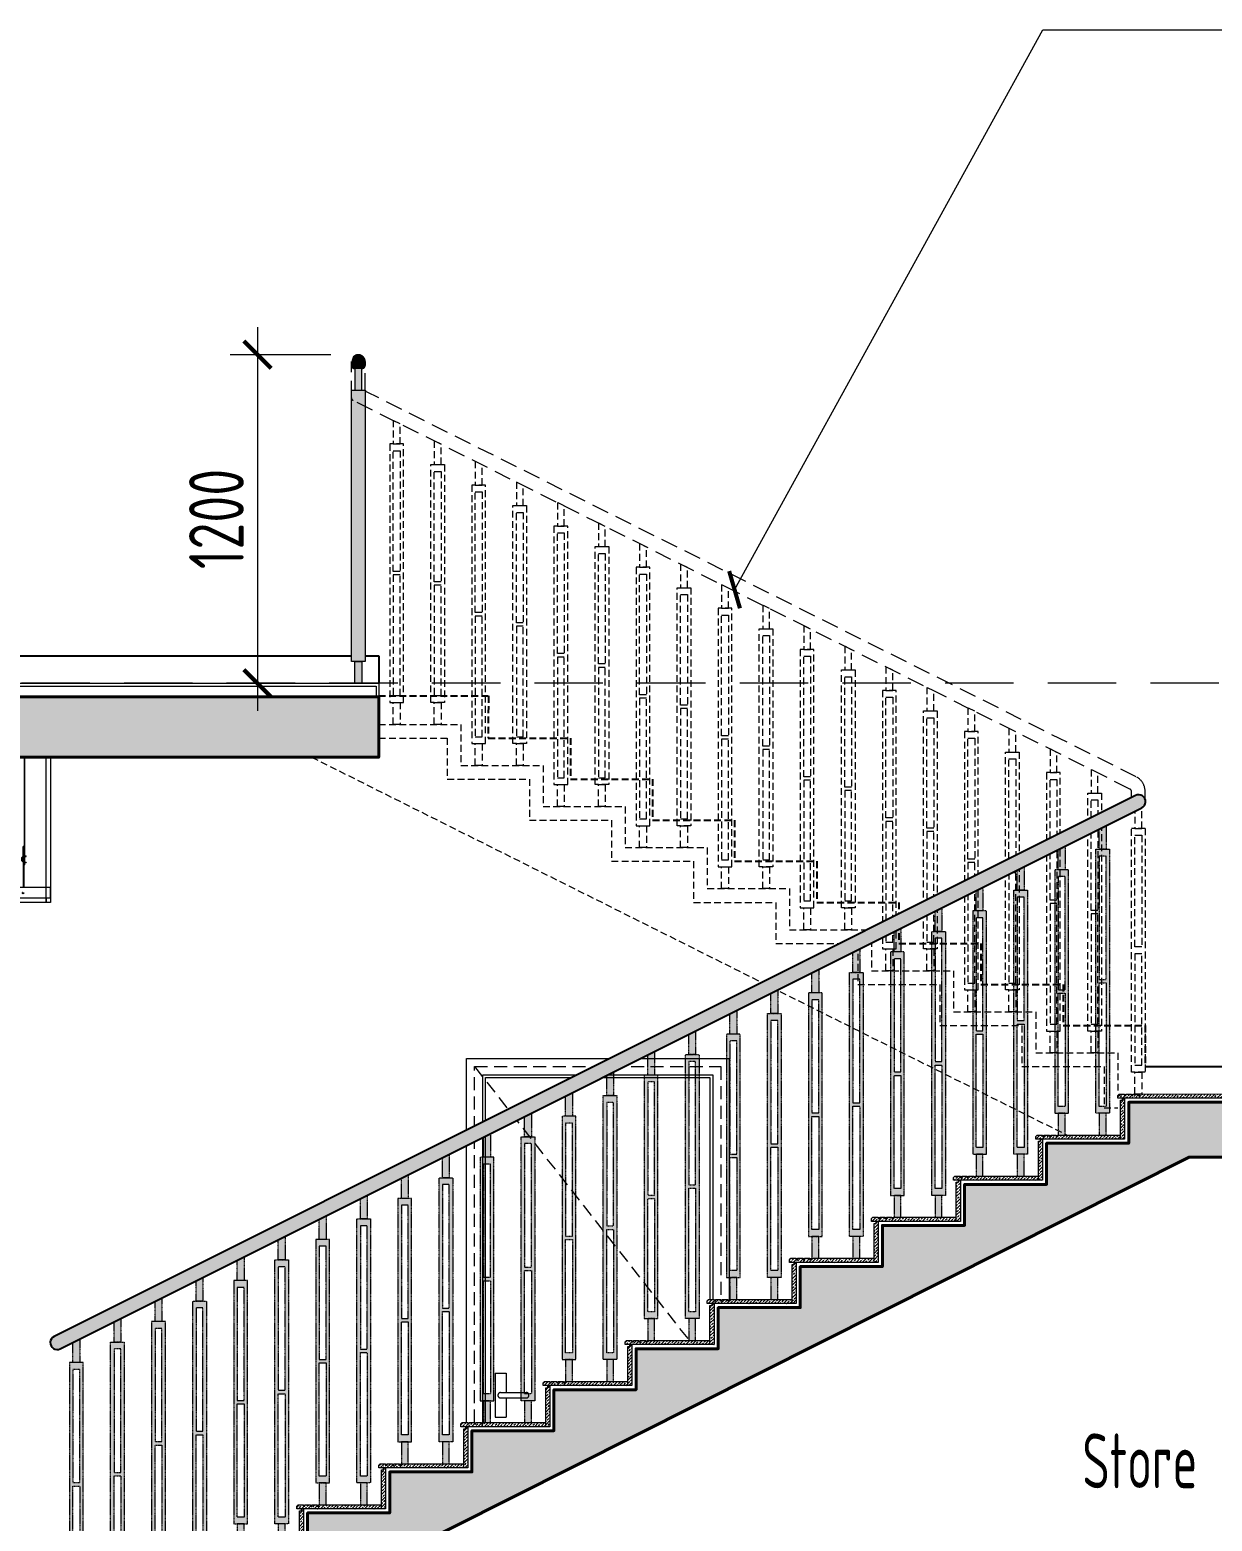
# Model space of a CAD drawing. Header units: millimetres. Extents: x -6181 to 191287, y -8583 to 23546.
# Drawn here: x 21865 to 26185, y 990 to 6436 of the extents above; entities that cross this region are included whole.
import ezdxf
from ezdxf.xclip import XClip

# ---------------------------------------------------------------- set-up
doc = ezdxf.new("R2010")
doc.units = ezdxf.units.MM
doc.header["$MEASUREMENT"] = 0
doc.header["$XCLIPFRAME"] = 0
for name, pattern in [('1735-DT-5BR-SEC_AA$0$DASHED', [0.75, 0.5, -0.25]), ('1735-DT-5BR-SEC_AA$0$HIDDEN', [0.375, 0.25, -0.125]), ('1735-DT-5BR-SEC_AA$0$HIDDEN2', [4.7625, 3.175, -1.5875]), ('DASHED', [0.75, 0.5, -0.25])]:
    doc.linetypes.add(name, pattern=pattern)
for name, color, linetype, lineweight in [('05--LEADER', 11, 'Continuous', 20), ('05--TEXT-2', 2, 'Continuous', 25), ('07--DIM-2', 2, 'Continuous', 25), ('1735-DT-5BR-SEC_AA$0$04--HATCH-0', 8, 'Continuous', 5), ('1735-DT-5BR-SEC_AA$0$04--HATCH-1', 251, 'Continuous', 13), ('1735-DT-5BR-SEC_AA$0$06--LINE-1', 9, 'Continuous', 18), ('1735-DT-5BR-SEC_AA$0$E--CONCRETE-4', 4, 'Continuous', 40), ('1735-DT-5BR-SEC_AA$0$E--CONCRETE-SHADE', 253, 'Continuous', 25), ('1735-DT-5BR-SEC_AA$0$G--STELWRK-1', 9, 'Continuous', 18), ('1735-DT-5BR-SEC_AA$0$K--CEILING FIXTURES', 251, 'Continuous', 9), ('1735-DT-5BR-SEC_AA$0$K--CEILING-1', 1, 'Continuous', 20), ('1735-DT-5BR-SEC_AA$0$L--DOORS-1', 9, 'Continuous', 18), ('1735-DT-5BR-SEC_AA$0$L--DOORS-HID', 9, '1735-DT-5BR-SEC_AA$0$HIDDEN', 18), ('1735-DT-5BR-SEC_AA$0$L--STAIRS-00', 251, '1735-DT-5BR-SEC_AA$0$HIDDEN', 18), ('1735-DT-5BR-SEC_AA$0$L--STAIRS-2', 2, 'Continuous', 25), ('1735-DT-5BR-SEC_AA$0$L--STAIRS-HID', 8, '1735-DT-5BR-SEC_AA$0$HIDDEN', 18), ('1735-DT-5BR-SEC_AA$0$M--PLASTER-1', 9, 'Continuous', 18), ('1735-DT-5BR-SEC_AA$0$M--TILING-1', 2, 'Continuous', 15), ('1735-DT-5BR-SEC_AA$0$W--ELV-1', 250, '1735-DT-5BR-SEC_AA$0$DASHED', 9), ('W--ELV-1', 250, 'DASHED', 9)]:
    doc.layers.add(name, color=color, linetype=linetype, lineweight=lineweight)
doc.layers.add('1735-DT-5BR-SEC_AA$0$0-Skirting', color=8, linetype='Continuous')
doc.layers.add('1735-DT-5BR-SEC_AA$0$00--ORIGIN', color=6, linetype='Continuous', lineweight=0, plot=False)
doc.styles.add('ISO', font='isocp2.shx', dxfattribs={"width": 0.8})
doc.dimstyles.new('1-100_AR', dxfattribs={"dimtxt": 200, "dimasz": 100, "dimexe": 100, "dimexo": 100, "dimgap": 0, "dimtad": 0, "dimdec": 0, "dimzin": 12, "dimdsep": 46, "dimtxsty": 'ISO', "dimblk": 'ARCHTICK', "dimcen": 100, "dimdle": 100, "dimclrd": 8, "dimclre": 9, "dimclrt": 2, "dimadec": 0, "dimazin": 0, "dimtfac": 1, "dimtdec": 0, "dimtmove": 0, "dimatfit": 2, "dimldrblk": 'ARCHTICK', "dimfxl": 1, "dimtvp": 0.75, "dimtolj": 1, "dimtzin": 12, "dimlwd": 9, "dimlwe": 9, "dimarcsym": 0})

# ---------------------------------------------------------------- blocks, each defined once
blk = doc.blocks.new('_ArchTick')
at = {"color": 0, "const_width": 0.15}
blk.add_lwpolyline([(-0.5, -0.5), (0.5, 0.5)], dxfattribs=at)
blk = doc.blocks.new('*D2')
at = {"layer": '07--DIM-2', "color": 8, "lineweight": 9, "transparency": 16777216}
blk.add_line((22696.9, 5350), (22696.9, 3950), dxfattribs=at)
at = {"layer": '07--DIM-2', "color": 9, "lineweight": 9, "transparency": 16777216}
for p, q in [((22965.2, 5250), (22596.9, 5250)), ((22805.2, 4050), (22596.9, 4050))]:
    blk.add_line(p, q, dxfattribs=at)
at = {"layer": 'Defpoints', "color": 0, "transparency": 16777216}
for p in [(23065.2, 5250), (22696.9, 4050), (22905.2, 4050)]:
    blk.add_point(p, dxfattribs=at)
at = {"layer": '07--DIM-2', "color": 8, "lineweight": 9, "transparency": 16777216, "xscale": 100, "yscale": 100, "zscale": 100}
for p, rotation in [((22696.9, 5250), 90), ((22696.9, 4050), 270)]:
    blk.add_blockref('_ArchTick', p, dxfattribs=dict(at, rotation=rotation))
at = {"layer": '07--DIM-2', "color": 2, "transparency": 16777216, "insert": (22546.9, 4650), "char_height": 200, "attachment_point": 5, "rotation": 90, "style": 'ISO'}
blk.add_mtext('\\A1;1200', dxfattribs=at)
blk = doc.blocks.new('*U193')
blk.add_line((960, 0), (0, 0))
for points in [[(0, 0), (0, 2230), (960, 2230), (960, 0)], [(60, 0), (60, 2170), (900, 2170), (900, 0)]]:
    blk.add_lwpolyline(points)
at = {"layer": '1735-DT-5BR-SEC_AA$0$06--LINE-1', "ltscale": 0.5}
for p, q in [((70, 10), (70, 0)), ((890, 10), (890, 0))]:
    blk.add_line(p, q, dxfattribs=at)
at = {"layer": '1735-DT-5BR-SEC_AA$0$G--STELWRK-1'}
for p, q in [((105, 1080), (105, 920)), ((105, 1080), (145, 1080)), ((145, 1080), (145, 1010)), ((125, 1010), (218.7, 1010)), ((125, 990), (218.7, 990)), ((145, 990), (145, 920)), ((105, 920), (145, 920))]:
    blk.add_line(p, q, dxfattribs=at)
for centre, start, end in [((125, 1000), 90, 270), ((218.7, 1000), 270, 90)]:
    blk.add_arc(centre, 10, start, end, dxfattribs=at)
at = {"layer": '1735-DT-5BR-SEC_AA$0$L--DOORS-1'}
blk.add_lwpolyline([(70, 10), (70, 2160), (890, 2160), (890, 10)], close=True, dxfattribs=at)
at = {"layer": '1735-DT-5BR-SEC_AA$0$L--DOORS-HID', "color": 8, "linetype": '1735-DT-5BR-SEC_AA$0$HIDDEN2', "ltscale": 15}
blk.add_lwpolyline([(30, 0), (30, 2200), (930, 2200), (930, 0)], dxfattribs=at)
at = {"layer": '1735-DT-5BR-SEC_AA$0$L--DOORS-HID', "color": 8, "linetype": '1735-DT-5BR-SEC_AA$0$HIDDEN2', "lineweight": 9, "ltscale": 15}
blk.add_lwpolyline([(30, 2200), (900, 1090), (30, 0)], dxfattribs=at)
blk = doc.blocks.new('1735-DT-5BR-SEC_AA$0$tr')
at = {"layer": '1735-DT-5BR-SEC_AA$0$04--HATCH-0'}
h = blk.add_hatch(dxfattribs=at)
h.set_pattern_fill('ANSI33', color=256, scale=65, style=0)
h.set_pattern_definition([(45, (-25278.127, -173.662), (-11.490485, 11.490485), []), (45, (-25266.637, -173.662), (-11.490485, 11.490485), [8.125, -4.0625])])
edge = h.paths.add_edge_path()
edge.add_line((23150.2, 1035), (22840.2, 1035))
edge.add_line((22840.2, 1035), (22840.2, 1045))
edge.add_line((22840.2, 1045), (22845.2, 1050))
edge.add_line((22845.2, 1050), (22865.2, 1050))
edge.add_line((22865.2, 1050), (22865.2, 1045))
edge.add_line((22865.2, 1045), (22870.2, 1045))
edge.add_line((22870.2, 1045), (22870.2, 1050))
edge.add_line((22870.2, 1050), (22890.2, 1050))
edge.add_line((22890.2, 1050), (22890.2, 1045))
edge.add_line((22890.2, 1045), (22895.2, 1045))
edge.add_line((22895.2, 1045), (22895.2, 1050))
edge.add_line((22895.2, 1050), (22915.2, 1050))
edge.add_line((22915.2, 1050), (22915.2, 1045))
edge.add_line((22915.2, 1045), (22920.2, 1045))
edge.add_line((22920.2, 1045), (22920.2, 1050))
edge.add_line((22920.2, 1050), (23150.2, 1050))
at = {"layer": '1735-DT-5BR-SEC_AA$0$04--HATCH-1'}
h = blk.add_hatch(dxfattribs=at)
h.set_pattern_fill('ANSI33', color=256, scale=65, style=0)
h.set_pattern_definition([(45, (245869.558, -104752.445), (-11.4904852, 11.4904852), []), (45, (245881.049, -104752.445), (-11.4904852, 11.4904852), [8.125, -4.0625])])
h.paths.add_polyline_path([(22850.2, 1027.5), (22857.7, 1027.5), (22857.7, 1035), (22865.2, 1035), (22865.2, 885), (22850.2, 885)])
at = {"layer": '1735-DT-5BR-SEC_AA$0$M--TILING-1'}
blk.add_lwpolyline([(23150.2, 1035), (22840.2, 1035), (22840.2, 1045), (22845.2, 1050), (22865.2, 1050), (22865.2, 1045), (22870.2, 1045), (22870.2, 1050), (22890.2, 1050), (22890.2, 1045), (22895.2, 1045), (22895.2, 1050), (22915.2, 1050), (22915.2, 1045), (22920.2, 1045), (22920.2, 1050), (23150.2, 1050)], dxfattribs=at)
blk.add_lwpolyline([(22850.2, 1027.5), (22857.7, 1027.5), (22857.7, 1035), (22865.2, 1035), (22865.2, 885), (22850.2, 885)], close=True, dxfattribs=at)
blk = doc.blocks.new('1735-DT-5BR-SEC_AA$0$rail')
at = {"layer": '1735-DT-5BR-SEC_AA$0$L--STAIRS-HID', "ltscale": 100}
for points in [[(-52.5, 1024), (-77.5, 1024), (-77.5, 1097.7), (-52.5, 1110.2)], [(-202.5, 949), (-227.5, 949), (-227.5, 1022.7), (-202.5, 1035.2)], [(-90, 80), (-90, 1024), (-40, 1024), (-40, 80)], [(-52.5, 558.2), (-52.5, 999), (-77.5, 999), (-77.5, 558.2)], [(-190, 80), (-190, 949), (-240, 949), (-240, 80)], [(-202.5, 520.7), (-202.5, 924), (-227.5, 924), (-227.5, 520.7)], [(-52.5, 545.7), (-52.5, 105), (-77.5, 105), (-77.5, 545.7)], [(-202.5, 508.2), (-202.5, 105), (-227.5, 105), (-227.5, 508.2)], [(-202.5, 80), (-227.5, 80), (-227.5, 0), (-202.5, 0)], [(-52.5, 80), (-77.5, 80), (-77.5, 0), (-52.5, 0)]]:
    blk.add_lwpolyline(points, close=True, dxfattribs=at)
blk = doc.blocks.new('1735-DT-5BR-SEC_AA$0$ff')
at = {"layer": '1735-DT-5BR-SEC_AA$0$L--STAIRS-HID', "ltscale": 100}
for p, q in [((-25, 80), (-25, 970)), ((25, 970), (-25, 970)), ((25, 970), (25, 80)), ((25, 80), (-25, 80))]:
    blk.add_line(p, q, dxfattribs=at)
for points in [[(-12.5, 970), (12.5, 970), (12.5, 1050), (-12.5, 1050)], [(-12.5, 537.5), (-12.5, 945), (12.5, 945), (12.5, 537.5)], [(-12.5, 512.5), (-12.5, 105), (12.5, 105), (12.5, 512.5)], [(-12.5, 80), (12.5, 80), (12.5, 0), (-12.5, 0)]]:
    blk.add_lwpolyline(points, close=True, dxfattribs=at)
blk = doc.blocks.new('1735-DT-5BR-SEC_AA$0$rrr')
at = {"true_color": 0xffffff}
h = blk.add_hatch(color=7, dxfattribs=at)
h.dxf.hatch_style = 1
h.paths.add_polyline_path([(0, 1130.2), (-25, 1117.7), (-25, 1044), (0, 1044)])
h = blk.add_hatch(color=7, dxfattribs=at)
h.dxf.hatch_style = 1
h.paths.add_polyline_path([(-150, 80), (-175, 80), (-175, 0), (-150, 0)])
h.paths.add_polyline_path([(-150, 1055.2), (-175, 1042.7), (-175, 969), (-150, 969)])
h = blk.add_hatch(color=7, dxfattribs=at)
h.dxf.hatch_style = 1
h.paths.add_polyline_path([(12.5, 1044), (-37.5, 1044), (-37.5, 80), (12.5, 80)])
h.paths.add_polyline_path([(0, 568.2), (-25, 568.2), (-25, 1019), (0, 1019)], flags=16)
h.paths.add_polyline_path([(0, 555.7), (0, 105), (-25, 105), (-25, 555.7)], flags=16)
h = blk.add_hatch(color=7, dxfattribs=at)
h.dxf.hatch_style = 1
h.paths.add_polyline_path([(-137.5, 969), (-187.5, 969), (-187.5, 80), (-137.5, 80)])
h.paths.add_polyline_path([(-150, 530.7), (-175, 530.7), (-175, 944), (-150, 944)], flags=16)
h.paths.add_polyline_path([(-150, 518.2), (-150, 105), (-175, 105), (-175, 518.2)], flags=16)
h = blk.add_hatch(color=7, dxfattribs=at)
h.dxf.hatch_style = 1
h.paths.add_polyline_path([(0, 80), (-25, 80), (-25, 0), (0, 0)])
at = {"color": 0}
for points in [[(0, 1044), (-25, 1044), (-25, 1117.7), (0, 1130.2)], [(-150, 969), (-175, 969), (-175, 1042.7), (-150, 1055.2)], [(-37.5, 80), (-37.5, 1044), (12.5, 1044), (12.5, 80)], [(0, 568.2), (0, 1019), (-25, 1019), (-25, 568.2)], [(-137.5, 80), (-137.5, 969), (-187.5, 969), (-187.5, 80)], [(-150, 530.7), (-150, 944), (-175, 944), (-175, 530.7)], [(0, 555.7), (0, 105), (-25, 105), (-25, 555.7)], [(-150, 518.2), (-150, 105), (-175, 105), (-175, 518.2)], [(-150, 80), (-175, 80), (-175, 0), (-150, 0)], [(0, 80), (-25, 80), (-25, 0), (0, 0)]]:
    blk.add_lwpolyline(points, close=True, dxfattribs=at)
blk = doc.blocks.new('*U222')
for points in [[(0, 2815), (1350, 2815)], [(15, 2815), (15, 2800), (1335, 2800), (1335, 2815)]]:
    blk.add_lwpolyline(points)
at = {"layer": '1735-DT-5BR-SEC_AA$0$K--CEILING FIXTURES'}
for p, q in [((93.1, 2969.6), (93.1, 3330)), ((95.1, 2968.1), (95.1, 3330)), ((1254.9, 2968.1), (1254.9, 3330)), ((1256.9, 2969.6), (1256.9, 3330)), ((97.1, 3004.5), (97.1, 2853.7)), ((97.1, 2970.5), (97.1, 3004.5)), ((97.1, 3004.5), (99.1, 3004.5)), ((99.1, 3004.5), (99.1, 2853.7)), ((99.1, 2968.5), (99.1, 3004.5)), ((1250.9, 3004.5), (1250.9, 2853.7)), ((1250.9, 2968.5), (1250.9, 3004.5)), ((1252.9, 3004.5), (1250.9, 3004.5)), ((1252.9, 3004.5), (1252.9, 2853.7)), ((1252.9, 2970.5), (1252.9, 3004.5)), ((93.1, 2969.6), (89.1, 2969.6)), ((89.1, 2967.6), (89.1, 2969.6)), ((92.5, 2967.6), (89.1, 2967.6)), ((89.1, 2947.3), (89.1, 2945.3)), ((92.5, 2947.3), (89.1, 2947.3)), ((93.1, 2945.3), (89.1, 2945.3)), ((92.5, 2967.6), (97.1, 2964)), ((92.5, 2947.3), (97.1, 2951)), ((93.1, 2969.6), (97.1, 2966.5)), ((93.1, 2947.8), (93.1, 2967.1)), ((93.1, 2945.3), (97.1, 2948.4)), ((93.1, 2937.6), (93.1, 2945.3)), ((95.1, 2969.6), (96.6, 2971.1)), ((102.1, 2962.6), (95.1, 2969.6)), ((95.1, 2949.4), (95.1, 2965.6)), ((102.1, 2952.3), (95.1, 2945.3)), ((95.1, 2937.6), (95.1, 2946.9)), ((95.1, 2945.3), (96.6, 2943.9)), ((104.1, 2963.5), (96.6, 2971.1)), ((104.1, 2951.5), (96.6, 2943.9)), ((97.1, 2947.3), (97.1, 2967.6)), ((99.1, 2949.3), (99.1, 2965.6)), ((99.1, 2965), (102.1, 2962.6)), ((99.1, 2962.4), (102.1, 2960.1)), ((99.1, 2952.5), (102.1, 2954.8)), ((99.1, 2950), (102.1, 2952.3)), ((102.1, 2962.6), (102.1, 2952.3)), ((104.1, 2951.5), (104.1, 2963.5)), ((1245.9, 2963.5), (1253.4, 2971.1)), ((1245.9, 2951.5), (1245.9, 2963.5)), ((1245.9, 2951.5), (1253.4, 2943.9)), ((1247.9, 2962.6), (1254.9, 2969.6)), ((1250.9, 2965), (1247.9, 2962.6)), ((1247.9, 2962.6), (1247.9, 2952.3)), ((1250.9, 2962.4), (1247.9, 2960.1)), ((1250.9, 2952.5), (1247.9, 2954.8)), ((1247.9, 2952.3), (1254.9, 2945.3)), ((1250.9, 2950), (1247.9, 2952.3)), ((1250.9, 2949.3), (1250.9, 2965.6)), ((1256.9, 2969.6), (1252.9, 2966.5)), ((1257.5, 2967.6), (1252.9, 2964)), ((1252.9, 2947.3), (1252.9, 2967.6)), ((1257.5, 2947.3), (1252.9, 2951)), ((1256.9, 2945.3), (1252.9, 2948.4)), ((1254.9, 2969.6), (1253.4, 2971.1)), ((1254.9, 2945.3), (1253.4, 2943.9)), ((1254.9, 2949.4), (1254.9, 2965.6)), ((1254.9, 2937.6), (1254.9, 2946.9)), ((1256.9, 2969.6), (1260.9, 2969.6)), ((1256.9, 2947.8), (1256.9, 2967.1)), ((1256.9, 2945.3), (1260.9, 2945.3)), ((1256.9, 2937.6), (1256.9, 2945.3)), ((1257.5, 2967.6), (1260.9, 2967.6)), ((1257.5, 2947.3), (1260.9, 2947.3)), ((1260.9, 2967.6), (1260.9, 2969.6)), ((1260.9, 2947.3), (1260.9, 2945.3)), ((93.1, 2937.6), (95.1, 2937.6)), ((1256.9, 2937.6), (1254.9, 2937.6)), ((0, 2853.7), (1350, 2853.7)), ((0, 2815), (0, 2853.7)), ((100.2, 2833.9), (100.2, 2836.4)), ((100.2, 2836.4), (102.2, 2836.4)), ((102.2, 2833.8), (102.2, 2836.4)), ((1247.8, 2833.8), (1247.8, 2836.4)), ((1249.8, 2836.4), (1247.8, 2836.4)), ((1249.8, 2833.9), (1249.8, 2836.4)), ((1350, 2815), (1350, 2853.7))]:
    blk.add_line(p, q, dxfattribs=at)
for centre, radius, start, end in [((98.1, 2833.8), 1, 3.1794, 183.1794), ((98.1, 2833.7), 1, 8.8537, 194.9323), ((98.1, 2833.8), 1, 180, 191.1302), ((99.7, 2833.9), 2.54, 191.893, 3.273), ((99.7, 2833.9), 0.541, 191.893, 3.273), ((1250.3, 2833.9), 2.54, 176.727, 348.107), ((1250.3, 2833.9), 0.541, 176.727, 348.107), ((1251.9, 2833.8), 1, 356.8206, 176.8206), ((1251.9, 2833.7), 1, 345.0677, 171.1463), ((1251.9, 2833.8), 1, 348.8698, 0)]:
    blk.add_arc(centre, radius, start, end, dxfattribs=at)
blk = doc.blocks.new('1735-DT-5BR-SEC_AA')
at = {"true_color": 0xffffff}
h = blk.add_hatch(color=7, dxfattribs=at)
h.dxf.hatch_style = 1
edge = h.paths.add_edge_path()
edge.add_arc((23065.2, 5225), 25, 0, 180)
edge.add_line((23040.2, 5225), (23040.2, 5210))
edge.add_arc((23050.2, 5210), 10, 180, 270)
edge.add_line((23050.2, 5200), (23080.2, 5200))
edge.add_arc((23080.2, 5210), 10, 270, 360)
edge.add_line((23090.2, 5210), (23090.2, 5225))
h = blk.add_hatch(color=7, dxfattribs=at)
h.dxf.hatch_style = 1
h.paths.add_polyline_path([(23090.2, 5061.1), (23045.7, 5083.3, -0.284079), (23040.2, 5092.2), (23040.2, 4130), (23090.2, 4130)])
h.paths.add_polyline_path([(23090.2, 5120), (23040.2, 5120), (23040.2, 5092.2, 0.284079), (23045.7, 5083.3), (23090.2, 5061.1)])
h.paths.add_polyline_path([(23052.7, 4130), (23077.7, 4130), (23077.7, 4050), (23052.7, 4050)])
h.paths.add_polyline_path([(23052.7, 5120), (23077.7, 5120), (23077.7, 5200), (23052.7, 5200)])
at = {"layer": '1735-DT-5BR-SEC_AA$0$04--HATCH-0'}
h = blk.add_hatch(dxfattribs=at)
h.set_pattern_fill('ANSI33', color=256, scale=65, style=0)
h.set_pattern_definition([(45, (-22278.127, 1326.338), (-11.490485, 11.490485), []), (45, (-22266.637, 1326.338), (-11.490485, 11.490485), [8.125, -4.0625])])
edge = h.paths.add_edge_path()
edge.add_line((27140.2, 2535.1), (25840.2, 2535))
edge.add_line((25840.2, 2535), (25840.2, 2545))
edge.add_line((25840.2, 2545), (25845.2, 2550))
edge.add_line((25845.2, 2550), (25865.2, 2550))
edge.add_line((25865.2, 2550), (25865.2, 2545))
edge.add_line((25865.2, 2545), (25870.2, 2545))
edge.add_line((25870.2, 2545), (25870.2, 2550))
edge.add_line((25870.2, 2550), (25890.2, 2550))
edge.add_line((25890.2, 2550), (25890.2, 2545))
edge.add_line((25890.2, 2545), (25895.2, 2545))
edge.add_line((25895.2, 2545), (25895.2, 2550))
edge.add_line((25895.2, 2550), (25915.2, 2550))
edge.add_line((25915.2, 2550), (25915.2, 2545))
edge.add_line((25915.2, 2545), (25920.2, 2545))
edge.add_line((25920.2, 2545), (25920.2, 2550))
edge.add_line((25920.2, 2550), (27140.2, 2550.1))
at = {"layer": '1735-DT-5BR-SEC_AA$0$04--HATCH-1'}
h = blk.add_hatch(dxfattribs=at)
h.set_pattern_fill('ANSI33', color=256, scale=65, style=0)
h.set_pattern_definition([(45, (248869.558, -103252.445), (-11.4904852, 11.4904852), []), (45, (248881.049, -103252.445), (-11.4904852, 11.4904852), [8.125, -4.0625])])
h.paths.add_polyline_path([(25850.2, 2527.5), (25857.7, 2527.5), (25857.7, 2535), (25865.2, 2535), (25865.2, 2385), (25850.2, 2385)])
at = {"layer": '1735-DT-5BR-SEC_AA$0$E--CONCRETE-SHADE'}
h = blk.add_hatch(color=256, dxfattribs=at)
h.dxf.hatch_style = 1
h.paths.add_polyline_path([(12590.2, 4050), (10840.2, 4050), (10840.2, 4250), (12840.2, 4250), (12840.2, 4000), (14040.3, 4000), (14040.3, 4250), (14290.3, 4250), (14290.3, 4000), (23140.2, 4000), (23140.2, 3780), (12840.2, 3780), (12590.2, 3780), (12590.2, 3800)])
h = blk.add_hatch(color=256, dxfattribs=at)
h.dxf.hatch_style = 1
h.paths.add_polyline_path([(21980.2, 400), (21980.2, 570), (22280.2, 570), (22280.2, 720), (22580.2, 720), (22580.2, 870), (22880.2, 870), (22880.2, 1020), (23180.2, 1020), (23180.2, 1170), (23480.2, 1170), (23480.2, 1320), (23780.2, 1320), (23780.2, 1470), (24080.2, 1470), (24080.2, 1620), (24380.2, 1620), (24380.2, 1770), (24680.2, 1770), (24680.2, 1920), (24980.2, 1920), (24980.2, 2070), (25280.2, 2070), (25280.2, 2220), (25580.2, 2220), (25580.2, 2370), (25880.2, 2370), (25880.2, 2520), (27140.2, 2520), (27140.2, 2820), (27390.2, 2820), (27390.2, 2650), (27390.2, 2400), (27390.2, 2320), (26101.6, 2320), (22280.9, 400)])
at = {"layer": '1735-DT-5BR-SEC_AA$0$0-Skirting'}
blk.add_line((23140.2, 4150), (23140.2, 4050), dxfattribs=at)
at = {"layer": '1735-DT-5BR-SEC_AA$0$0-Skirting', "linetype": 'Continuous', "ltscale": 100}
blk.add_line((25940.2, 2650), (27140.2, 2650), dxfattribs=at)
at = {"layer": '1735-DT-5BR-SEC_AA$0$0-Skirting'}
for points in [[(20005.2, 4150), (23040.2, 4150)], [(23090.2, 4150), (23140.2, 4150)]]:
    blk.add_lwpolyline(points, dxfattribs=at)
at = {"layer": '1735-DT-5BR-SEC_AA$0$0-Skirting', "linetype": '1735-DT-5BR-SEC_AA$0$HIDDEN', "ltscale": 100}
blk.add_lwpolyline([(23140.2, 4003.9), (23540.4, 4003.9), (23540.2, 3850), (23840.2, 3850), (23840.2, 3700), (24140.2, 3700), (24140.2, 3550), (24440.2, 3550), (24440.2, 3400), (24740.2, 3400), (24740.2, 3250), (25040.2, 3250), (25040.2, 3100), (25340.2, 3100), (25340.2, 2950), (25640.2, 2950), (25640.2, 2800), (25940.2, 2800), (25940.2, 2650)], dxfattribs=at)
at = {"layer": '1735-DT-5BR-SEC_AA$0$00--ORIGIN'}
blk.add_lwpolyline([(21941.2, 1650), (21950.2, 1650)], dxfattribs=at)
at = {"layer": '1735-DT-5BR-SEC_AA$0$E--CONCRETE-4'}
blk.add_lwpolyline([(12590.2, 4050), (10840.2, 4050), (10840.2, 4250), (12840.2, 4250), (12840.2, 4000), (14040.3, 4000), (14040.3, 4250), (14290.3, 4250), (14290.3, 4000), (23140.2, 4000), (23140.2, 3780), (12840.2, 3780), (12840.2, 3780), (12590.2, 3780), (12590.2, 3800)], close=True, dxfattribs=at)
for points in [[(22880.2, 870), (22880.2, 1020), (23180.2, 1020), (23180.2, 1170), (23480.2, 1170), (23480.2, 1320), (23780.2, 1320), (23780.2, 1470), (24080.2, 1470), (24080.2, 1620), (24380.2, 1620), (24380.2, 1770), (24680.2, 1770), (24680.2, 1920), (24980.2, 1920), (24980.2, 2070), (25280.2, 2070), (25280.2, 2220), (25580.2, 2220), (25580.2, 2370), (25880.2, 2370), (25880.2, 2520), (27140.2, 2520)], [(27390.2, 2320), (26101.6, 2320), (22280.9, 400)]]:
    blk.add_lwpolyline(points, dxfattribs=at)
at = {"layer": '1735-DT-5BR-SEC_AA$0$K--CEILING-1'}
blk.add_lwpolyline([(21925.2, 3780), (21940.2, 3780), (21940.2, 3250), (21925.2, 3250)], close=True, dxfattribs=at)
at = {"layer": '1735-DT-5BR-SEC_AA$0$L--STAIRS-HID', "ltscale": 250}
for p, q in [((23040.2, 5092.2), (23040.2, 5210)), ((23090.2, 5120), (23090.2, 5210)), ((25884.7, 3663.8), (23045.7, 5083.3)), ((25907, 3708.6), (23095.7, 5114.2)), ((25890.2, 3596.2), (25890.2, 3654.9))]:
    blk.add_line(p, q, dxfattribs=at)
at = {"layer": '1735-DT-5BR-SEC_AA$0$L--STAIRS-HID', "ltscale": 100}
blk.add_line((22894.8, 3780), (25654.8, 2400), dxfattribs=at)
at = {"layer": '1735-DT-5BR-SEC_AA$0$L--STAIRS-HID', "linetype": 'Continuous', "ltscale": 250}
blk.add_line((25940.2, 3610), (25940.2, 3654.9), dxfattribs=at)
at = {"layer": '1735-DT-5BR-SEC_AA$0$L--STAIRS-HID', "ltscale": 250}
blk.add_lwpolyline([(23040.2, 5225, -1), (23090.2, 5225), (23090.2, 5210, -0.414214), (23080.2, 5200), (23050.2, 5200, -0.414214), (23040.2, 5210), (23040.2, 5225)], format="xyb", dxfattribs=at)
at = {"layer": '1735-DT-5BR-SEC_AA$0$L--STAIRS-HID', "linetype": 'Continuous', "ltscale": 100}
for points in [[(23052.7, 5120), (23077.7, 5120), (23077.7, 5200), (23052.7, 5200)], [(23040.2, 4130), (23040.2, 5120), (23090.2, 5120), (23090.2, 4130)], [(23052.7, 4130), (23077.7, 4130), (23077.7, 4050), (23052.7, 4050)]]:
    blk.add_lwpolyline(points, close=True, dxfattribs=at)
at = {"layer": '1735-DT-5BR-SEC_AA$0$L--STAIRS-HID', "ltscale": 100}
for points in [[(23140.2, 3900), (23440.2, 3900), (23440.2, 3750), (23740.2, 3750), (23740.2, 3600), (24040.2, 3600), (24040.2, 3450), (24340.2, 3450), (24340.2, 3300), (24640.2, 3300), (24640.2, 3150), (24940.2, 3150), (24940.2, 3000), (25240.2, 3000), (25240.2, 2850), (25540.2, 2850), (25540.2, 2700), (25840.2, 2700), (25840.2, 2550)], [(23140.2, 3850), (23390.2, 3850), (23390.2, 3700), (23690.2, 3700), (23690.2, 3550), (23990.2, 3550), (23990.2, 3400), (24290.2, 3400), (24290.2, 3250), (24590.2, 3250), (24590.2, 3100), (24890.2, 3100), (24890.2, 2950), (25190.2, 2950), (25190.2, 2800), (25490.2, 2800), (25490.2, 2650), (25790.2, 2650), (25790.2, 2500), (25840.2, 2500)]]:
    blk.add_lwpolyline(points, dxfattribs=at)
at = {"layer": '1735-DT-5BR-SEC_AA$0$L--STAIRS-HID', "ltscale": 250}
for centre, radius, start, end in [((23106.3, 5129.8), 18.9, 211.3966, 235.9047), ((23050.2, 5092.2), 10, 180, 243.4349), ((25880.2, 3654.9), 60, 0, 63.435), ((25880.2, 3654.9), 10, 0, 63.435)]:
    blk.add_arc(centre, radius, start, end, dxfattribs=at)
at = {"layer": '1735-DT-5BR-SEC_AA$0$M--TILING-1'}
for points in [[(19990.2, 4050), (23140.2, 4050), (23140.2, 4000)], [(19990.2, 4040), (23130.2, 4040), (23130.2, 4000)], [(27140.2, 2535.1), (25840.2, 2535), (25840.2, 2545), (25845.2, 2550), (25865.2, 2550), (25865.2, 2545), (25870.2, 2545), (25870.2, 2550), (25890.2, 2550), (25890.2, 2545), (25895.2, 2545), (25895.2, 2550), (25915.2, 2550), (25915.2, 2545), (25920.2, 2545), (25920.2, 2550), (27140.2, 2550.1)]]:
    blk.add_lwpolyline(points, dxfattribs=at)
blk.add_lwpolyline([(25850.2, 2527.5), (25857.7, 2527.5), (25857.7, 2535), (25865.2, 2535), (25865.2, 2385), (25850.2, 2385)], close=True, dxfattribs=at)
at = {"layer": '1735-DT-5BR-SEC_AA$0$W--ELV-1', "ltscale": 500}
blk.add_lwpolyline([(36709.2, 4050), (1469.5, 4050)], dxfattribs=at)
at = {"layer": '1735-DT-5BR-SEC_AA$0$K--CEILING-1', "xscale": -1}
blk.add_blockref('*U222', (21940.2, 450), dxfattribs=at)
at = {"layer": '1735-DT-5BR-SEC_AA$0$L--DOORS-1'}
ref = blk.add_blockref('*U193', (23460.2, 450), dxfattribs=at)
XClip(ref).set_block_clipping_path([(1179.8745276491, 1350), (880.0000011021, 1350), (880.0000011021, 1200), (579.8745276491, 1200), (580.0000011021, 1050), (280.0000011021, 1050), (279.8745276491, 900), (-19.9999988979, 900), (-19.9999988979, 750), (-196.0060648638, 750), (-196.0060648638, 2306.6792601118), (1180.0000011021, 2306.6792601118)])
at = {"layer": '1735-DT-5BR-SEC_AA$0$L--STAIRS-00'}
blk.add_blockref('1735-DT-5BR-SEC_AA$0$ff', (25915.2, 2550), dxfattribs=at)
at = {"layer": '1735-DT-5BR-SEC_AA$0$L--STAIRS-HID', "xscale": -1}
for p in [(23140.2, 3900), (23440.2, 3750), (23740.2, 3600), (24040.2, 3450), (24340.2, 3300), (24640.2, 3150), (24940.2, 3000), (25240.2, 2850), (25540.2, 2700)]:
    blk.add_blockref('1735-DT-5BR-SEC_AA$0$rail', p, dxfattribs=at)
at = {"layer": '1735-DT-5BR-SEC_AA$0$L--STAIRS-HID'}
for p in [(25797.7, 2400), (25497.7, 2250), (25197.7, 2100), (24897.7, 1950), (24597.7, 1800), (24297.7, 1650), (23997.7, 1500), (23697.7, 1350), (23397.7, 1200), (23097.7, 1050), (22797.7, 900), (22497.7, 750), (22197.7, 600)]:
    blk.add_blockref('1735-DT-5BR-SEC_AA$0$rrr', p, dxfattribs=at)
at = {"layer": '1735-DT-5BR-SEC_AA$0$M--PLASTER-1'}
for p in [(2700, 1350), (2400, 1200), (2100, 1050), (1800, 900), (1500, 750), (1200, 600), (900, 450), (600, 300), (300, 150), (0, 0)]:
    blk.add_blockref('1735-DT-5BR-SEC_AA$0$tr', p, dxfattribs=at)
at = {"linetype": 'ByBlock'}
blk.add_wipeout([(21973.1, 1618.4), (21970.1, 1617.5), (21967, 1617), (21963.9, 1617), (21960.8, 1617.3), (21957.7, 1618), (21954.7, 1619.1), (21952, 1620.5), (21949.4, 1622.3), (21947, 1624.4), (21945, 1626.8), (21943.2, 1629.4), (21941.8, 1632.2), (21940.8, 1635.2), (21940.1, 1638.2), (21939.9, 1641.4), (21940, 1644.5), (21940.5, 1647.6), (21941.4, 1650.6), (21942.7, 1653.5), (21944.3, 1656.2), (21946.2, 1658.6), (21948.5, 1660.8), (21951, 1662.7), (21953.7, 1664.3), (25905.3, 3640.1), (25908, 3641.3), (25910.9, 3642.1), (25913.9, 3642.6), (25916.9, 3642.7), (25919.9, 3642.5), (25922.9, 3641.9), (25925.8, 3640.9), (25928.5, 3639.7), (25931, 3638), (25933.4, 3636.1), (25935.5, 3634), (25937.3, 3631.5), (25938.8, 3628.9), (25940, 3626.2), (25940.8, 3623.3), (25941.3, 3620.3), (25941.4, 3617.3), (25941.2, 3614.2), (25940.6, 3611.3), (25939.6, 3608.4), (25938.3, 3605.7), (25936.7, 3603.1), (25934.8, 3600.8), (25932.6, 3598.7), (25930.2, 3596.9), (25927.6, 3595.4), (21976, 1619.6)], dxfattribs=at).dxf.layer = '1735-DT-5BR-SEC_AA$0$06--LINE-1'
at = {"true_color": 0xffffff}
h = blk.add_hatch(color=7, dxfattribs=at)
h.dxf.hatch_style = 1
edge = h.paths.add_edge_path()
edge.add_line((21976, 1619.6), (25927.6, 3595.4))
edge.add_arc((25916.4, 3617.7), 25, 296.5651, 476.5651)
edge.add_line((25905.3, 3640.1), (21953.7, 1664.3))
edge.add_arc((21964.8, 1642), 25, 116.5651, 296.5651)
at = {"layer": '1735-DT-5BR-SEC_AA$0$L--STAIRS-2', "linetype": 'ByBlock'}
blk.add_lwpolyline([(21976, 1619.6), (25927.6, 3595.4, 1), (25905.3, 3640.1), (21953.7, 1664.3, 1)], format="xyb", close=True, dxfattribs=at)

msp = doc.modelspace()

# ---------------------------------------------------------------- linework, layer by layer
at = {"layer": 'W--ELV-1', "ltscale": 500}
msp.add_lwpolyline([(36709.2, 4050), (1469.5, 4050)], dxfattribs=at)

# ---------------------------------------------------------------- next in the draw order: block references
msp.add_blockref('1735-DT-5BR-SEC_AA', (0, 0))

# ---------------------------------------------------------------- next in the draw order: texts
at = {"layer": '05--TEXT-2', "insert": (25921.1, 1210.5), "char_height": 200, "width": 1189.493, "attachment_point": 5, "style": 'ISO'}
msp.add_mtext('{\\W0.7;Store}', dxfattribs=at)

# ---------------------------------------------------------------- next in the draw order: dimensions: what is measured, and where the dimension line sits
at = {"layer": '07--DIM-2'}
dim = msp.add_linear_dim(base=(22696.9, 4050), p1=(23065.2, 5250), p2=(22905.2, 4050), angle=90, dimstyle='1-100_AR', dxfattribs=at)
dim.commit()
dim.dimension.update_dxf_attribs({"geometry": '*D2', "text_midpoint": (22546.9, 4650)})

# ---------------------------------------------------------------- next in the draw order: leaders
at = {"layer": '05--LEADER'}
msp.add_leader([(24440, 4391.8), (25566.8, 6436.4), (36444.2, 6436.4)], dimstyle='1-100_AR', dxfattribs=at)

doc.saveas('drawing.dxf')
